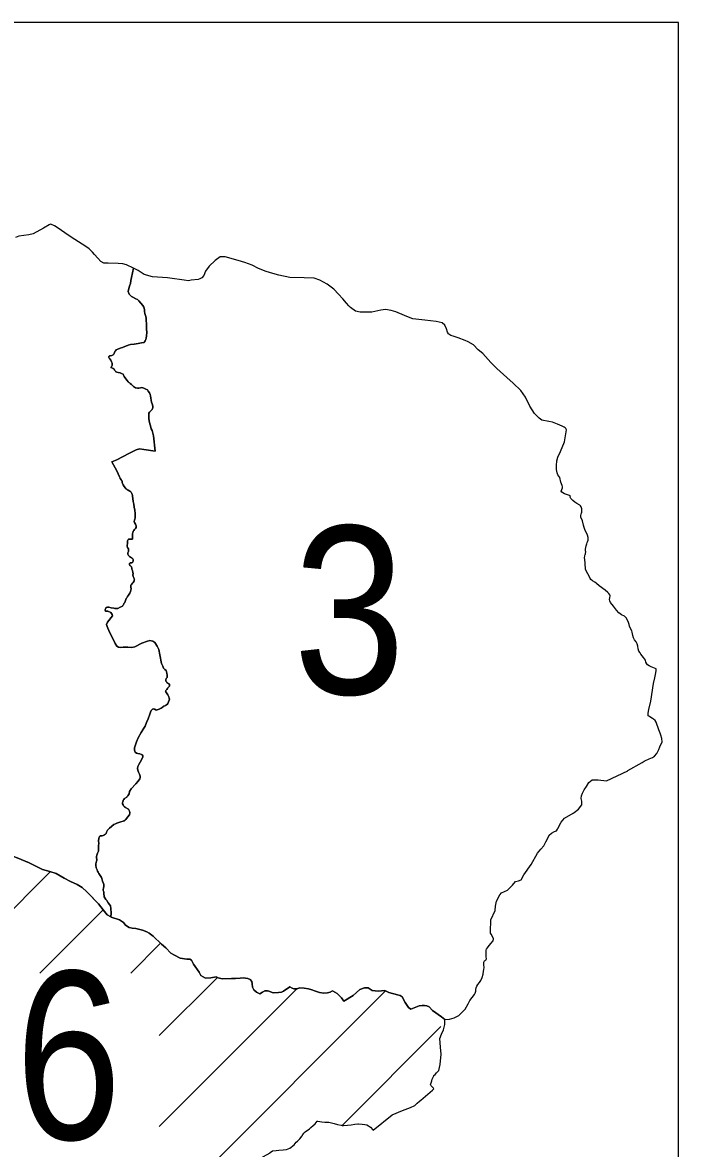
# Model space of a CAD drawing. Header units: metres. Extents: x 545098 to 555652, y 1854398 to 1862642.
# Drawn here: x 554397.9 to 554500, y 1862294.8 to 1862470 of the extents above; entities that cross this region are included whole.
import ezdxf

# ---------------------------------------------------------------- set-up
doc = ezdxf.new("R2010")
doc.units = ezdxf.units.M
doc.header["$LTSCALE"] = 6.8
doc.layers.add('55', color=7, linetype='Continuous', lineweight=13)
doc.layers.add('61', color=7, linetype='Continuous', lineweight=13)

msp = doc.modelspace()

# ---------------------------------------------------------------- linework, layer by layer
at = {"layer": '55'}
for p, q in [((554367.36, 1862303.01), (554402.23, 1862337.88)), ((554400.63, 1862322.14), (554410.48, 1862331.99)), ((554414.77, 1862322.14), (554419.41, 1862326.78)), ((554419.18, 1862312.4), (554428.24, 1862321.46)), ((554396.2, 1862261.14), (554454.42, 1862319.36)), ((554419.18, 1862298.26), (554440.6, 1862319.68)), ((554447.64, 1862298.44), (554463.03, 1862313.83))]:
    msp.add_line(p, q, dxfattribs=at)
at = {"layer": '61'}
msp.add_line((554410.79, 1862378.59), (554410.81, 1862378.44), dxfattribs=at)
msp.add_lwpolyline([(554200, 1862170), (554500, 1862170), (554500, 1862470), (554200, 1862470)], close=True, dxfattribs=at)
for points in [[(554402.05, 1862438.51), (554401.16, 1862438.02), (554399.58, 1862437.14), (554398.91, 1862436.96), (554397.33, 1862436.78), (554396.84, 1862436.57)], [(554410.1, 1862432.82), (554409.64, 1862433.35), (554409.13, 1862433.89), (554408.79, 1862434.29), (554408.28, 1862434.79), (554407.93, 1862435.05), (554407.18, 1862435.5), (554406.05, 1862436.24), (554404.88, 1862437.01), (554403.6, 1862437.91), (554402.87, 1862438.37), (554402.44, 1862438.58), (554402.29, 1862438.64), (554402.05, 1862438.51)], [(554412.79, 1862432.5), (554411.22, 1862432.59), (554410.54, 1862432.58), (554410.1, 1862432.82)], [(554415.2, 1862431.78), (554414.09, 1862432.31), (554413.5, 1862432.46), (554412.79, 1862432.5)], [(554427.88, 1862432.97), (554426.98, 1862432.08), (554426.37, 1862431.34), (554426.12, 1862430.66), (554425.84, 1862430.27), (554425.5, 1862430.13)], [(554448.7, 1862425.93), (554448.31, 1862426.33), (554447.77, 1862427.02), (554447.11, 1862427.73), (554446.38, 1862428.51), (554445.31, 1862429.3), (554444.2, 1862429.9), (554443.31, 1862430.22), (554441.76, 1862430.27), (554439.49, 1862430.33), (554437.8, 1862430.7), (554436.87, 1862430.95), (554435.81, 1862431.28), (554434.62, 1862431.73), (554433.63, 1862432.23), (554432.51, 1862432.65), (554431.46, 1862432.96), (554429.44, 1862433.54), (554428.68, 1862433.54), (554427.88, 1862432.97)], [(554415.2, 1862431.78), (554414.87, 1862430.32), (554414.78, 1862429.89), (554414.72, 1862429.39), (554414.57, 1862428.98), (554414.48, 1862428.63), (554414.37, 1862428.18)], [(554414.37, 1862428.18), (554414.48, 1862428.63), (554414.57, 1862428.98), (554414.72, 1862429.39), (554414.78, 1862429.89), (554414.87, 1862430.32), (554415.2, 1862431.78)], [(554420.47, 1862430.27), (554418.16, 1862430.43), (554416.82, 1862430.79), (554415.91, 1862431.44), (554415.2, 1862431.78)], [(554425.5, 1862430.13), (554425.27, 1862430.04), (554424.16, 1862429.9), (554423.73, 1862429.83), (554423.05, 1862429.9), (554420.86, 1862430.22), (554420.47, 1862430.27)], [(554414.37, 1862428.18), (554414.49, 1862427.75), (554414.87, 1862427.37), (554415.08, 1862427.25), (554415.56, 1862427.04), (554415.81, 1862426.92), (554416.01, 1862426.73), (554416.33, 1862426.33), (554416.62, 1862425.97), (554416.78, 1862425.7), (554416.88, 1862425.37), (554416.91, 1862425.04), (554416.94, 1862424.72), (554417.07, 1862424.43), (554417.13, 1862424.06), (554417.16, 1862423.73), (554417.19, 1862423.04), (554417.21, 1862422.37), (554417.24, 1862421.77), (554417.21, 1862421.27), (554417.15, 1862420.9), (554417.12, 1862420.67), (554417.01, 1862420.46), (554416.91, 1862420.32), (554416.82, 1862420.22)], [(554416.82, 1862420.22), (554416.91, 1862420.32), (554417.01, 1862420.46), (554417.12, 1862420.67), (554417.15, 1862420.9), (554417.21, 1862421.27), (554417.24, 1862421.77), (554417.21, 1862422.37), (554417.19, 1862423.04), (554417.16, 1862423.73), (554417.13, 1862424.06), (554417.07, 1862424.43), (554416.94, 1862424.72), (554416.91, 1862425.04), (554416.88, 1862425.37), (554416.78, 1862425.7), (554416.62, 1862425.97), (554416.33, 1862426.33), (554416.01, 1862426.73), (554415.81, 1862426.92), (554415.56, 1862427.04), (554415.08, 1862427.25), (554414.87, 1862427.37), (554414.49, 1862427.75), (554414.37, 1862428.18)], [(554457.36, 1862424.43), (554456, 1862424.99), (554455.28, 1862425.21), (554454.39, 1862425.34), (554453.67, 1862425.27), (554452.27, 1862424.94), (554451.1, 1862424.94), (554450.46, 1862424.92), (554449.74, 1862425.09), (554448.96, 1862425.65), (554448.7, 1862425.93)], [(554464.23, 1862421.59), (554464.03, 1862421.85), (554463.89, 1862422.34), (554463.66, 1862422.91), (554463.21, 1862423.29), (554462.29, 1862423.5), (554460.51, 1862423.71), (554458.65, 1862423.91), (554457.7, 1862424.29), (554457.36, 1862424.43)], [(554469.54, 1862418.5), (554468.84, 1862419.09), (554468.08, 1862419.85), (554467.29, 1862420.32), (554466.79, 1862420.51), (554465.69, 1862420.97), (554464.95, 1862421.21), (554464.57, 1862421.33), (554464.27, 1862421.53), (554464.23, 1862421.59)], [(554416.82, 1862420.22), (554416.78, 1862420.22), (554416.45, 1862420.17), (554415.9, 1862420.08), (554415.31, 1862419.96), (554414.73, 1862419.89), (554414.34, 1862419.79), (554413.48, 1862419.46), (554413.11, 1862419.34), (554412.74, 1862419.17), (554412.49, 1862419.07), (554412.38, 1862418.93), (554412.29, 1862418.82), (554412.18, 1862418.5)], [(554412.18, 1862418.5), (554412.29, 1862418.82), (554412.38, 1862418.93), (554412.49, 1862419.07), (554412.74, 1862419.17), (554413.11, 1862419.34), (554413.48, 1862419.46), (554414.34, 1862419.79), (554414.73, 1862419.89), (554415.31, 1862419.96), (554415.9, 1862420.08), (554416.45, 1862420.17), (554416.78, 1862420.22), (554416.82, 1862420.22)], [(554412.18, 1862418.5), (554412.13, 1862418.42), (554412.08, 1862418.36), (554412.04, 1862418.3), (554411.92, 1862418.24), (554411.81, 1862418.2), (554411.56, 1862418.16), (554411.47, 1862418.14), (554411.4, 1862418.09), (554411.36, 1862418.05), (554411.34, 1862418.02), (554411.34, 1862417.95), (554411.35, 1862417.87), (554411.4, 1862417.79), (554411.52, 1862417.66), (554411.68, 1862417.46), (554411.72, 1862417.37), (554411.78, 1862417.21), (554411.84, 1862417.01), (554411.86, 1862416.82), (554411.86, 1862416.75), (554411.86, 1862416.66), (554411.81, 1862416.56), (554411.78, 1862416.49), (554411.7, 1862416.41), (554411.65, 1862416.36)], [(554411.65, 1862416.36), (554411.7, 1862416.41), (554411.78, 1862416.49), (554411.81, 1862416.56), (554411.86, 1862416.66), (554411.86, 1862416.75), (554411.86, 1862416.82), (554411.84, 1862417.01), (554411.78, 1862417.21), (554411.72, 1862417.37), (554411.68, 1862417.46), (554411.52, 1862417.66), (554411.4, 1862417.79), (554411.35, 1862417.87), (554411.34, 1862417.95), (554411.34, 1862418.02), (554411.36, 1862418.05), (554411.4, 1862418.09), (554411.47, 1862418.14), (554411.56, 1862418.16), (554411.81, 1862418.2), (554411.92, 1862418.24), (554412.04, 1862418.3), (554412.08, 1862418.36), (554412.13, 1862418.42), (554412.18, 1862418.5)], [(554482.58, 1862406.65), (554482.47, 1862406.82), (554482.35, 1862406.95), (554482.21, 1862407.07), (554481.92, 1862407.23), (554481.16, 1862407.51), (554480.4, 1862407.82), (554479.81, 1862407.94), (554478.73, 1862408.15), (554478.33, 1862408.43), (554477.59, 1862409.2), (554476.88, 1862410.31), (554476.2, 1862411.71), (554475.46, 1862412.78), (554474.26, 1862413.89), (554473.28, 1862414.76), (554471.72, 1862416.2), (554470.77, 1862417.11), (554469.54, 1862418.5)], [(554411.65, 1862416.36), (554411.8, 1862416.3), (554411.94, 1862416.25), (554412.03, 1862416.18), (554412.16, 1862416.06), (554412.24, 1862415.94), (554412.36, 1862415.77), (554412.44, 1862415.68), (554412.58, 1862415.6), (554412.78, 1862415.55), (554413.13, 1862415.51), (554413.33, 1862415.42), (554413.55, 1862415.28), (554413.63, 1862415.12), (554413.74, 1862414.91), (554413.97, 1862414.59), (554414.19, 1862414.31), (554414.34, 1862414.11), (554414.47, 1862413.99), (554414.54, 1862413.94), (554414.68, 1862413.86), (554414.85, 1862413.69), (554414.95, 1862413.57), (554415.16, 1862413.38), (554415.51, 1862413.18), (554415.81, 1862413.1), (554416.03, 1862413.1), (554416.29, 1862413.18), (554416.47, 1862413.22), (554416.77, 1862413.12), (554417.11, 1862412.98), (554417.34, 1862412.84), (554417.48, 1862412.67), (554417.66, 1862412.38), (554417.79, 1862412.14), (554417.85, 1862411.91), (554417.88, 1862411.54), (554417.91, 1862411.27), (554417.99, 1862410.96), (554418.1, 1862410.67), (554418.19, 1862410.32), (554418.2, 1862410.08), (554418.16, 1862409.94), (554418.1, 1862409.82), (554417.92, 1862409.65), (554417.66, 1862409.39), (554417.58, 1862409.22), (554417.56, 1862409.06), (554417.56, 1862408.68), (554417.56, 1862408.37), (554417.66, 1862407.77), (554417.78, 1862407.39), (554417.86, 1862407.06), (554417.95, 1862406.77), (554418.09, 1862406.51)], [(554412.36, 1862415.77), (554412.24, 1862415.94), (554412.16, 1862416.06), (554412.03, 1862416.18), (554411.94, 1862416.25), (554411.8, 1862416.3), (554411.65, 1862416.36)], [(554412.78, 1862415.55), (554412.58, 1862415.6), (554412.44, 1862415.68), (554412.36, 1862415.77)], [(554413.63, 1862415.12), (554413.55, 1862415.28), (554413.33, 1862415.42), (554413.13, 1862415.51), (554412.78, 1862415.55)], [(554414.47, 1862413.99), (554414.34, 1862414.11), (554414.19, 1862414.31), (554413.97, 1862414.59), (554413.74, 1862414.91), (554413.63, 1862415.12)], [(554414.95, 1862413.57), (554414.85, 1862413.69), (554414.68, 1862413.86), (554414.54, 1862413.94), (554414.47, 1862413.99)], [(554415.81, 1862413.1), (554415.51, 1862413.18), (554415.16, 1862413.38), (554414.95, 1862413.57)], [(554417.79, 1862412.14), (554417.66, 1862412.38), (554417.48, 1862412.67), (554417.34, 1862412.84), (554417.11, 1862412.98), (554416.77, 1862413.12), (554416.47, 1862413.22), (554416.29, 1862413.18), (554416.03, 1862413.1), (554415.81, 1862413.1)], [(554417.99, 1862410.96), (554417.91, 1862411.27), (554417.88, 1862411.54), (554417.85, 1862411.91), (554417.79, 1862412.14)], [(554418.1, 1862409.82), (554418.16, 1862409.94), (554418.2, 1862410.08), (554418.19, 1862410.32), (554418.1, 1862410.67), (554417.99, 1862410.96)], [(554417.56, 1862408.68), (554417.56, 1862409.06), (554417.58, 1862409.22)], [(554417.58, 1862409.22), (554417.66, 1862409.39), (554417.92, 1862409.65), (554418.1, 1862409.82)], [(554417.86, 1862407.06), (554417.78, 1862407.39), (554417.66, 1862407.77), (554417.56, 1862408.37), (554417.56, 1862408.68)], [(554418.53, 1862403.32), (554418.31, 1862405.71), (554418.09, 1862406.51), (554417.95, 1862406.77), (554417.86, 1862407.06)], [(554418.09, 1862406.51), (554418.31, 1862405.71), (554418.53, 1862403.32)], [(554483.17, 1862396.35), (554482.86, 1862396.49), (554482.28, 1862396.69), (554481.82, 1862396.96), (554481.75, 1862397.09), (554481.97, 1862397.59), (554481.96, 1862397.77), (554481.92, 1862397.96), (554481.68, 1862398.49), (554481.51, 1862399.2), (554481.23, 1862399.63), (554481.13, 1862399.93), (554481.02, 1862400.46), (554481, 1862401.09), (554481.08, 1862401.8), (554481.23, 1862402.37), (554481.65, 1862403.27), (554482.26, 1862404.75), (554482.58, 1862406.65)], [(554418.53, 1862403.32), (554416.79, 1862403.57), (554416.12, 1862403.66), (554415.6, 1862403.55), (554414.47, 1862402.95), (554412.6, 1862401.97), (554411.82, 1862401.68)], [(554413, 1862399.34), (554412.59, 1862400.27), (554411.82, 1862401.68), (554412.6, 1862401.97), (554414.47, 1862402.95)], [(554414.47, 1862402.95), (554415.6, 1862403.55), (554416.12, 1862403.66), (554416.79, 1862403.57), (554418.53, 1862403.32)], [(554411.82, 1862401.68), (554412.59, 1862400.27), (554413, 1862399.34)], [(554413, 1862399.34), (554413.09, 1862399.11), (554413.12, 1862399.04), (554413.16, 1862399), (554413.24, 1862398.88), (554413.34, 1862398.77), (554413.37, 1862398.72), (554413.4, 1862398.69), (554413.41, 1862398.61), (554413.44, 1862398.47), (554413.48, 1862398.3), (554413.52, 1862398.17), (554413.56, 1862398.06), (554413.72, 1862397.83), (554413.92, 1862397.58), (554414.01, 1862397.48), (554414.12, 1862397.39), (554414.2, 1862397.33), (554414.34, 1862397.25), (554414.63, 1862397.11), (554414.7, 1862397.06), (554414.76, 1862397), (554414.84, 1862396.91), (554414.88, 1862396.82), (554414.93, 1862396.71), (554414.98, 1862396.58), (554415.01, 1862396.46), (554415.03, 1862396.34)], [(554415.03, 1862396.34), (554415.01, 1862396.46), (554414.98, 1862396.58), (554414.93, 1862396.71), (554414.88, 1862396.82), (554414.84, 1862396.91), (554414.76, 1862397), (554414.7, 1862397.06), (554414.63, 1862397.11), (554414.34, 1862397.25), (554414.2, 1862397.33), (554414.12, 1862397.39), (554414.01, 1862397.48), (554413.92, 1862397.58), (554413.72, 1862397.83), (554413.56, 1862398.06), (554413.52, 1862398.17), (554413.48, 1862398.3), (554413.44, 1862398.47), (554413.41, 1862398.61), (554413.4, 1862398.69), (554413.37, 1862398.72), (554413.34, 1862398.77), (554413.24, 1862398.88), (554413.16, 1862399), (554413.12, 1862399.04), (554413.09, 1862399.11), (554413, 1862399.34)], [(554415.03, 1862396.34), (554415.08, 1862395.94), (554415.15, 1862395.49), (554415.23, 1862395.05), (554415.28, 1862394.6), (554415.37, 1862394.16), (554415.45, 1862393.64), (554415.45, 1862393.2), (554415.44, 1862392.92), (554415.41, 1862392.79), (554415.33, 1862392.53), (554415.31, 1862392.41), (554415.31, 1862392.33), (554415.36, 1862392.22), (554415.49, 1862391.95), (554415.53, 1862391.88), (554415.6, 1862391.73), (554415.61, 1862391.59), (554415.6, 1862391.47), (554415.51, 1862391.31), (554415.36, 1862391.13), (554415.26, 1862391), (554415.15, 1862390.86), (554415.11, 1862390.79), (554415.08, 1862390.66), (554415.05, 1862390.48), (554415.04, 1862390.35), (554415.01, 1862390.11), (554415.02, 1862389.92), (554415.03, 1862389.75), (554415.01, 1862389.65), (554414.99, 1862389.62), (554414.94, 1862389.61), (554414.86, 1862389.62), (554414.77, 1862389.63), (554414.65, 1862389.65), (554414.55, 1862389.65), (554414.47, 1862389.63), (554414.41, 1862389.61), (554414.34, 1862389.55), (554414.3, 1862389.48), (554414.25, 1862389.38), (554414.25, 1862389.12), (554414.25, 1862388.91), (554414.22, 1862388.72), (554414.2, 1862388.62), (554414.2, 1862388.55), (554414.2, 1862388.53), (554414.27, 1862388.35), (554414.38, 1862388.13), (554414.39, 1862388.06), (554414.41, 1862387.94), (554414.38, 1862387.73), (554414.31, 1862387.48), (554414.31, 1862387.38), (554414.31, 1862387.29), (554414.34, 1862387.19), (554414.38, 1862387.11), (554414.47, 1862387.03), (554414.47, 1862387.02), (554414.54, 1862386.94), (554414.89, 1862386.74), (554414.97, 1862386.69), (554415.03, 1862386.62), (554415.08, 1862386.56), (554415.11, 1862386.46), (554415.11, 1862386.22), (554415.08, 1862386.11), (554415.05, 1862386.02), (554415.01, 1862385.98), (554414.94, 1862385.95), (554414.72, 1862385.97), (554414.68, 1862385.93), (554414.62, 1862385.89), (554414.58, 1862385.86), (554414.57, 1862385.78), (554414.56, 1862385.7), (554414.57, 1862385.63), (554414.62, 1862385.55), (554414.68, 1862385.48), (554414.7, 1862385.46)], [(554414.7, 1862385.46), (554414.68, 1862385.48), (554414.62, 1862385.55), (554414.57, 1862385.63), (554414.56, 1862385.7), (554414.57, 1862385.78), (554414.58, 1862385.86), (554414.62, 1862385.89), (554414.68, 1862385.93), (554414.72, 1862385.97), (554414.94, 1862385.95), (554415.01, 1862385.98), (554415.05, 1862386.02), (554415.08, 1862386.11), (554415.11, 1862386.22), (554415.11, 1862386.46), (554415.08, 1862386.56), (554415.03, 1862386.62), (554414.97, 1862386.69), (554414.89, 1862386.74), (554414.54, 1862386.94), (554414.47, 1862387.02), (554414.47, 1862387.03), (554414.38, 1862387.11), (554414.34, 1862387.19), (554414.31, 1862387.29), (554414.31, 1862387.38), (554414.31, 1862387.48), (554414.38, 1862387.73), (554414.41, 1862387.94), (554414.39, 1862388.06), (554414.38, 1862388.13), (554414.27, 1862388.35), (554414.2, 1862388.53), (554414.2, 1862388.55), (554414.2, 1862388.62), (554414.22, 1862388.72), (554414.25, 1862388.91), (554414.25, 1862389.12), (554414.25, 1862389.38), (554414.3, 1862389.48), (554414.34, 1862389.55), (554414.41, 1862389.61), (554414.47, 1862389.63), (554414.55, 1862389.65), (554414.65, 1862389.65), (554414.77, 1862389.63), (554414.86, 1862389.62), (554414.94, 1862389.61), (554414.99, 1862389.62), (554415.01, 1862389.65), (554415.03, 1862389.75), (554415.02, 1862389.92), (554415.01, 1862390.11), (554415.04, 1862390.35), (554415.05, 1862390.48), (554415.08, 1862390.66), (554415.11, 1862390.79), (554415.15, 1862390.86), (554415.26, 1862391), (554415.36, 1862391.13), (554415.51, 1862391.31), (554415.6, 1862391.47), (554415.61, 1862391.59), (554415.6, 1862391.73), (554415.53, 1862391.88), (554415.49, 1862391.95), (554415.36, 1862392.22), (554415.31, 1862392.33), (554415.31, 1862392.41), (554415.33, 1862392.53), (554415.41, 1862392.79), (554415.44, 1862392.92), (554415.45, 1862393.2), (554415.45, 1862393.64), (554415.37, 1862394.16), (554415.28, 1862394.6), (554415.23, 1862395.05), (554415.15, 1862395.49), (554415.08, 1862395.94), (554415.03, 1862396.34)], [(554484.89, 1862393.67), (554484.95, 1862393.82), (554484.98, 1862394.08), (554484.97, 1862394.34), (554484.86, 1862394.66), (554484.74, 1862394.81), (554484.62, 1862394.92), (554484.18, 1862395.17), (554483.86, 1862395.39), (554483.58, 1862395.66), (554483.26, 1862395.95), (554483.21, 1862396.05), (554483.16, 1862396.18), (554483.16, 1862396.28), (554483.17, 1862396.35)], [(554484.8, 1862393.03), (554484.8, 1862393.26), (554484.86, 1862393.56), (554484.89, 1862393.67)], [(554485.94, 1862389.89), (554485.86, 1862390.25), (554485.4, 1862391.14), (554485.33, 1862391.43), (554485.24, 1862391.83), (554485.06, 1862392.49), (554484.8, 1862393.03)], [(554485.47, 1862385.91), (554485.4, 1862386.46), (554485.39, 1862386.72), (554485.41, 1862387.06), (554485.47, 1862387.24), (554485.53, 1862387.32), (554485.55, 1862387.41), (554485.59, 1862387.65), (554485.55, 1862387.84), (554485.55, 1862388.08), (554485.62, 1862388.58), (554485.71, 1862388.91), (554485.8, 1862389.12), (554485.86, 1862389.23), (554485.94, 1862389.47), (554485.94, 1862389.66), (554485.94, 1862389.87), (554485.94, 1862389.89)], [(554414.7, 1862385.46), (554414.85, 1862385.31), (554414.88, 1862385.26), (554414.91, 1862385.15), (554414.93, 1862384.97), (554414.95, 1862384.88), (554415.01, 1862384.74), (554415.02, 1862384.67), (554415.06, 1862384.55), (554415.09, 1862384.42), (554415.11, 1862384.29), (554415.1, 1862384.01), (554415.11, 1862383.9), (554415.13, 1862383.8), (554415.24, 1862383.59), (554415.3, 1862383.5), (554415.31, 1862383.43), (554415.33, 1862383.35), (554415.3, 1862383.24), (554415.28, 1862383.12), (554415.24, 1862383.03), (554415.14, 1862382.9), (554415.01, 1862382.77), (554414.87, 1862382.58), (554414.78, 1862382.45), (554414.77, 1862382.33), (554414.77, 1862382.18), (554414.8, 1862381.89), (554414.78, 1862381.69), (554414.73, 1862381.5), (554414.68, 1862381.35), (554414.59, 1862381.23), (554414.38, 1862380.93), (554414.25, 1862380.71), (554414.13, 1862380.52), (554414.05, 1862380.41), (554413.95, 1862380.1), (554413.82, 1862379.79), (554413.67, 1862379.6), (554413.61, 1862379.42), (554413.5, 1862379.29), (554413.45, 1862379.23), (554413.37, 1862379.17), (554413.09, 1862379.03), (554412.75, 1862378.87), (554412.6, 1862378.84), (554412.47, 1862378.83), (554412.27, 1862378.85), (554412.13, 1862378.88), (554411.69, 1862378.97), (554411.34, 1862379.03), (554411.22, 1862379.03), (554411.13, 1862379.03), (554411.01, 1862379.02), (554410.98, 1862379.01), (554410.93, 1862378.99), (554410.9, 1862378.96), (554410.86, 1862378.91), (554410.8, 1862378.78), (554410.78, 1862378.67), (554410.78, 1862378.64), (554410.79, 1862378.59)], [(554410.79, 1862378.59), (554410.78, 1862378.64), (554410.78, 1862378.67), (554410.8, 1862378.78), (554410.86, 1862378.91), (554410.9, 1862378.96), (554410.93, 1862378.99), (554410.98, 1862379.01), (554411.01, 1862379.02), (554411.13, 1862379.03), (554411.22, 1862379.03), (554411.34, 1862379.03), (554411.69, 1862378.97), (554412.13, 1862378.88), (554412.27, 1862378.85), (554412.47, 1862378.83), (554412.6, 1862378.84), (554412.75, 1862378.87), (554413.09, 1862379.03), (554413.37, 1862379.17), (554413.45, 1862379.23), (554413.5, 1862379.29), (554413.61, 1862379.42), (554413.67, 1862379.6), (554413.82, 1862379.79), (554413.95, 1862380.1), (554414.05, 1862380.41), (554414.13, 1862380.52), (554414.25, 1862380.71), (554414.38, 1862380.93), (554414.59, 1862381.23), (554414.68, 1862381.35), (554414.73, 1862381.5), (554414.78, 1862381.69), (554414.8, 1862381.89), (554414.77, 1862382.18), (554414.77, 1862382.33), (554414.78, 1862382.45), (554414.87, 1862382.58), (554415.01, 1862382.77), (554415.14, 1862382.9), (554415.24, 1862383.03), (554415.28, 1862383.12), (554415.3, 1862383.24), (554415.33, 1862383.35), (554415.31, 1862383.43), (554415.3, 1862383.5), (554415.24, 1862383.59), (554415.13, 1862383.8), (554415.11, 1862383.9), (554415.1, 1862384.01), (554415.11, 1862384.29), (554415.09, 1862384.42), (554415.06, 1862384.55), (554415.02, 1862384.67), (554415.01, 1862384.74), (554414.95, 1862384.88), (554414.93, 1862384.97), (554414.91, 1862385.15), (554414.88, 1862385.26), (554414.85, 1862385.31), (554414.7, 1862385.46)], [(554493.16, 1862373.98), (554493, 1862374.29), (554492.89, 1862374.66), (554492.8, 1862375.15), (554492.72, 1862375.38), (554492.49, 1862375.82), (554492.4, 1862376.09), (554492.33, 1862376.38), (554492.22, 1862376.69), (554492.05, 1862377.03), (554491.84, 1862377.39), (554491.58, 1862377.64), (554491.14, 1862377.88), (554490.73, 1862378.19), (554490.33, 1862378.61), (554489.87, 1862379.22), (554489.42, 1862379.78), (554489.3, 1862380.03), (554489.27, 1862380.25), (554489.34, 1862380.48), (554489.36, 1862380.79), (554489.34, 1862380.98), (554489.18, 1862381.17), (554488.98, 1862381.35), (554488.57, 1862381.7), (554487.67, 1862382.38), (554487.26, 1862382.71), (554486.98, 1862382.96), (554486.64, 1862383.16), (554486.38, 1862383.37), (554486.27, 1862383.51), (554486.19, 1862383.68), (554485.89, 1862384.22), (554485.54, 1862384.92), (554485.47, 1862385.91)], [(554411.13, 1862376.72), (554411.34, 1862376.96), (554411.73, 1862377.43), (554411.91, 1862377.71), (554411.88, 1862377.92), (554411.65, 1862378.22), (554411.2, 1862378.41), (554410.81, 1862378.44), (554410.79, 1862378.59)], [(554410.81, 1862378.44), (554411.2, 1862378.41), (554411.65, 1862378.22), (554411.88, 1862377.92), (554411.91, 1862377.71), (554411.73, 1862377.43), (554411.34, 1862376.96), (554411.13, 1862376.72)], [(554411.13, 1862376.72), (554410.98, 1862376.37), (554411.06, 1862376.06), (554411.46, 1862375.18), (554411.88, 1862374.36), (554412.33, 1862373.39), (554412.6, 1862372.98), (554412.87, 1862372.81), (554413.18, 1862372.76), (554413.59, 1862372.84), (554414.31, 1862372.81), (554414.93, 1862372.77), (554415.41, 1862372.88), (554416.49, 1862373.44), (554417.36, 1862373.75), (554417.73, 1862373.85), (554418.17, 1862373.76), (554418.5, 1862373.53), (554418.88, 1862372.97), (554419.1, 1862372.48), (554419.26, 1862371.63), (554419.55, 1862370.28), (554419.74, 1862369.88), (554419.87, 1862369.55), (554420.06, 1862369.37), (554420.29, 1862369.19)], [(554420.29, 1862369.19), (554420.06, 1862369.37), (554419.87, 1862369.55), (554419.74, 1862369.88), (554419.55, 1862370.28), (554419.26, 1862371.63), (554419.1, 1862372.48), (554418.88, 1862372.97), (554418.5, 1862373.53), (554418.17, 1862373.76), (554417.73, 1862373.85), (554417.36, 1862373.75), (554416.49, 1862373.44), (554415.41, 1862372.88), (554414.93, 1862372.77), (554414.31, 1862372.81), (554413.59, 1862372.84), (554413.18, 1862372.76), (554412.87, 1862372.81), (554412.6, 1862372.98), (554412.33, 1862373.39), (554411.88, 1862374.36), (554411.46, 1862375.18), (554411.06, 1862376.06), (554410.98, 1862376.37), (554411.13, 1862376.72)], [(554497.47, 1862358.1), (554497.41, 1862358.63), (554497.27, 1862359.15), (554497.16, 1862359.45), (554496.95, 1862359.98), (554496.53, 1862361.15), (554496.36, 1862361.41), (554496.12, 1862361.62), (554495.97, 1862361.75), (554495.72, 1862361.91), (554495.48, 1862362.06), (554495.26, 1862362.16), (554495.26, 1862362.57), (554495.37, 1862363.11), (554495.68, 1862364.44), (554496.09, 1862367.2), (554496.33, 1862368.08), (554496.49, 1862368.86), (554496.53, 1862369.22), (554496.52, 1862369.48), (554495.76, 1862369.76), (554495.43, 1862369.91), (554495.2, 1862370.08), (554495.05, 1862370.25), (554494.91, 1862370.48), (554494.85, 1862370.8), (554494.72, 1862371.01), (554494.55, 1862371.21), (554494.16, 1862371.74), (554494.02, 1862371.93), (554493.83, 1862372.23), (554493.75, 1862372.55), (554493.68, 1862373.01), (554493.58, 1862373.36), (554493.43, 1862373.67), (554493.16, 1862373.98)], [(554420.29, 1862369.19), (554420.39, 1862368.76), (554420.4, 1862368.49), (554420.43, 1862368.13)], [(554420.43, 1862368.13), (554420.4, 1862368.49), (554420.39, 1862368.76), (554420.29, 1862369.19)], [(554420.43, 1862368.13), (554420.34, 1862368.01), (554420.29, 1862367.95), (554420.2, 1862367.75), (554420.19, 1862367.63), (554420.23, 1862367.52), (554420.32, 1862367.44), (554420.36, 1862367.33), (554420.5, 1862367.23), (554420.58, 1862367.17), (554420.63, 1862367.15), (554420.74, 1862367.11), (554420.77, 1862367.08), (554420.78, 1862367.02), (554420.78, 1862366.85), (554420.77, 1862366.77), (554420.72, 1862366.71), (554420.67, 1862366.64)], [(554420.23, 1862367.52), (554420.19, 1862367.63), (554420.2, 1862367.75), (554420.29, 1862367.95), (554420.34, 1862368.01), (554420.43, 1862368.13)], [(554420.63, 1862367.15), (554420.58, 1862367.17), (554420.5, 1862367.23), (554420.36, 1862367.33), (554420.32, 1862367.44), (554420.23, 1862367.52)], [(554420.77, 1862367.08), (554420.74, 1862367.11), (554420.63, 1862367.15)], [(554420.72, 1862366.71), (554420.77, 1862366.77), (554420.78, 1862366.85), (554420.78, 1862367.02), (554420.77, 1862367.08)], [(554420.67, 1862366.64), (554420.58, 1862366.55), (554420.54, 1862366.48), (554420.48, 1862366.39), (554420.38, 1862366.27), (554420.19, 1862366.07), (554420.18, 1862365.99), (554420.19, 1862365.87), (554420.33, 1862365.73), (554420.4, 1862365.59), (554420.54, 1862365.44), (554420.6, 1862365.32), (554420.67, 1862365.08), (554420.72, 1862364.88), (554420.77, 1862364.72), (554420.72, 1862364.56), (554420.65, 1862364.35), (554420.54, 1862364.07), (554420.41, 1862363.92), (554420.32, 1862363.85), (554420.15, 1862363.73), (554419.9, 1862363.63), (554419.66, 1862363.47), (554419.47, 1862363.32), (554419.18, 1862363.17), (554418.69, 1862363.04)], [(554420.19, 1862365.87), (554420.18, 1862365.99), (554420.19, 1862366.07), (554420.38, 1862366.27)], [(554420.72, 1862364.56), (554420.77, 1862364.72), (554420.72, 1862364.88), (554420.67, 1862365.08), (554420.6, 1862365.32), (554420.54, 1862365.44), (554420.4, 1862365.59), (554420.33, 1862365.73), (554420.19, 1862365.87)], [(554420.38, 1862366.27), (554420.48, 1862366.39), (554420.54, 1862366.48), (554420.58, 1862366.55), (554420.67, 1862366.64), (554420.72, 1862366.71)], [(554419.47, 1862363.32), (554419.66, 1862363.47), (554419.9, 1862363.63), (554420.15, 1862363.73), (554420.32, 1862363.85)], [(554420.32, 1862363.85), (554420.41, 1862363.92), (554420.54, 1862364.07), (554420.65, 1862364.35), (554420.72, 1862364.56)], [(554418.69, 1862363.04), (554418.52, 1862363.17), (554418.42, 1862363.19), (554418.33, 1862363.22), (554418.2, 1862363.2), (554418.12, 1862363.16), (554418.07, 1862363.11), (554418, 1862363.05), (554417.95, 1862362.98), (554417.92, 1862362.9), (554417.88, 1862362.85), (554417.75, 1862362.39), (554417.45, 1862361.67), (554417.22, 1862361.09), (554416.98, 1862360.54), (554416.71, 1862360.09), (554416.62, 1862359.98)], [(554417.45, 1862361.67), (554417.75, 1862362.39), (554417.88, 1862362.85), (554417.92, 1862362.9), (554417.95, 1862362.98)], [(554417.95, 1862362.98), (554418, 1862363.05), (554418.07, 1862363.11), (554418.12, 1862363.16), (554418.2, 1862363.2)], [(554418.2, 1862363.2), (554418.33, 1862363.22), (554418.42, 1862363.19), (554418.52, 1862363.17), (554418.69, 1862363.04)], [(554418.69, 1862363.04), (554419.18, 1862363.17), (554419.47, 1862363.32)], [(554416.62, 1862359.98), (554416.71, 1862360.09), (554416.98, 1862360.54), (554417.22, 1862361.09), (554417.45, 1862361.67)], [(554416.62, 1862359.98), (554416.37, 1862359.56), (554415.93, 1862358.75), (554415.66, 1862358.11), (554415.35, 1862357.19), (554415.34, 1862356.82), (554415.46, 1862356.5), (554415.64, 1862356.36), (554415.84, 1862356.28), (554416.15, 1862356.23), (554416.44, 1862356.14), (554416.55, 1862356.07), (554416.64, 1862355.93), (554416.64, 1862355.76), (554416.42, 1862355.32), (554416.01, 1862354.6), (554415.84, 1862354.25), (554415.8, 1862353.97), (554415.85, 1862353.7), (554415.98, 1862353.37), (554416.14, 1862353.06), (554416.24, 1862352.78), (554416.24, 1862352.58), (554416.15, 1862352.33), (554415.93, 1862352), (554415.53, 1862351.59), (554414.82, 1862350.8), (554414.58, 1862350.36), (554414.49, 1862350.04), (554414.3, 1862349.71), (554414.22, 1862349.58), (554414.13, 1862349.49), (554413.77, 1862349.27), (554413.67, 1862349.14), (554413.58, 1862349.01), (554413.55, 1862348.9), (554413.5, 1862348.79), (554413.48, 1862348.68), (554413.47, 1862348.57), (554413.48, 1862348.46), (554413.55, 1862348.3), (554413.61, 1862348.17), (554413.67, 1862348.09), (554413.8, 1862347.97), (554413.94, 1862347.87), (554414.28, 1862347.7)], [(554415.35, 1862357.19), (554415.66, 1862358.11), (554415.93, 1862358.75), (554416.37, 1862359.56), (554416.62, 1862359.98)], [(554415.46, 1862356.5), (554415.34, 1862356.82), (554415.35, 1862357.19)], [(554495.45, 1862355.47), (554495.93, 1862355.69), (554496.26, 1862355.89), (554496.65, 1862356.3), (554496.93, 1862356.91), (554497.09, 1862357.34), (554497.47, 1862358.1)], [(554415.84, 1862356.28), (554415.64, 1862356.36), (554415.46, 1862356.5)], [(554415.85, 1862353.7), (554415.8, 1862353.97), (554415.84, 1862354.25), (554416.01, 1862354.6), (554416.42, 1862355.32)], [(554416.42, 1862355.32), (554416.64, 1862355.76), (554416.64, 1862355.93), (554416.55, 1862356.07), (554416.44, 1862356.14), (554416.15, 1862356.23), (554415.84, 1862356.28)], [(554492.13, 1862353.62), (554494.35, 1862354.91), (554494.48, 1862354.98), (554494.67, 1862355.08), (554494.78, 1862355.14), (554495.45, 1862355.47)], [(554416.24, 1862352.78), (554416.14, 1862353.06), (554415.98, 1862353.37), (554415.85, 1862353.7)], [(554483.74, 1862347.11), (554484.45, 1862347.63), (554484.97, 1862348.3), (554484.95, 1862348.86), (554484.87, 1862349.28), (554484.92, 1862349.72), (554485.04, 1862350.14), (554485.33, 1862350.62), (554485.67, 1862351.18), (554486.07, 1862351.77), (554486.59, 1862352.18), (554487.52, 1862352.2), (554488.82, 1862352.03), (554492.12, 1862353.6), (554492.13, 1862353.62)], [(554414.49, 1862350.04), (554414.58, 1862350.36), (554414.82, 1862350.8), (554415.53, 1862351.59), (554415.93, 1862352)], [(554415.93, 1862352), (554416.15, 1862352.33), (554416.24, 1862352.58), (554416.24, 1862352.78)], [(554413.77, 1862349.27), (554414.13, 1862349.49), (554414.22, 1862349.58), (554414.3, 1862349.71), (554414.49, 1862350.04)], [(554413.47, 1862348.57), (554413.48, 1862348.68), (554413.5, 1862348.79), (554413.55, 1862348.9), (554413.58, 1862349.01), (554413.67, 1862349.14), (554413.77, 1862349.27)], [(554413.94, 1862347.87), (554413.8, 1862347.97), (554413.67, 1862348.09), (554413.61, 1862348.17), (554413.55, 1862348.3), (554413.48, 1862348.46), (554413.47, 1862348.57)], [(554414.27, 1862346.4), (554414.54, 1862346.73), (554414.58, 1862346.86), (554414.61, 1862346.96), (554414.59, 1862347.13), (554414.55, 1862347.32), (554414.51, 1862347.44), (554414.47, 1862347.54), (554414.38, 1862347.62), (554414.28, 1862347.7), (554413.94, 1862347.87)], [(554414.28, 1862347.7), (554414.38, 1862347.62), (554414.47, 1862347.54), (554414.51, 1862347.44), (554414.55, 1862347.32), (554414.59, 1862347.13), (554414.61, 1862346.96), (554414.58, 1862346.86), (554414.54, 1862346.73), (554414.27, 1862346.4), (554413.97, 1862346.03), (554413.9, 1862345.96), (554413.86, 1862345.91)], [(554413.86, 1862345.91), (554413.9, 1862345.96), (554413.97, 1862346.03), (554414.27, 1862346.4)], [(554481.16, 1862344.52), (554481.22, 1862344.62), (554481.75, 1862345.61), (554482.28, 1862346.24), (554483.61, 1862347.02), (554483.74, 1862347.11)], [(554398.74, 1862339.38), (554398.7, 1862339.41), (554397.36, 1862339.96), (554396.25, 1862340.37), (554395.99, 1862340.39), (554395.12, 1862340.07), (554394.56, 1862340.13), (554394, 1862340.71), (554393.4, 1862341.29), (554392.82, 1862341.44), (554392.19, 1862341.28), (554391.28, 1862341.86), (554390.68, 1862342.01), (554390.06, 1862342.13), (554389.42, 1862342.54), (554388.72, 1862342.93), (554388.02, 1862343.35), (554387.07, 1862343.62), (554386.36, 1862344.08), (554385.88, 1862344.28), (554385.2, 1862344.53), (554384.5, 1862345), (554383.64, 1862345.28), (554383.03, 1862345.59)], [(554413.86, 1862345.91), (554413.77, 1862345.82), (554413.69, 1862345.79), (554413.56, 1862345.75), (554413.21, 1862345.64), (554412.6, 1862345.47), (554412.36, 1862345.36), (554412.12, 1862345.24), (554411.46, 1862344.69), (554411.28, 1862344.52), (554411.16, 1862344.36), (554410.98, 1862344.05), (554410.91, 1862343.86), (554410.81, 1862343.72), (554410.62, 1862343.62), (554410.6, 1862343.6), (554410.32, 1862343.5), (554410.23, 1862343.49), (554410.1, 1862343.48), (554409.99, 1862343.47)], [(554410.23, 1862343.49), (554410.32, 1862343.5), (554410.6, 1862343.6), (554410.62, 1862343.62), (554410.81, 1862343.72), (554410.91, 1862343.86), (554410.98, 1862344.05), (554411.16, 1862344.36), (554411.28, 1862344.52)], [(554411.28, 1862344.52), (554411.46, 1862344.69), (554412.12, 1862345.24)], [(554412.12, 1862345.24), (554412.36, 1862345.36), (554412.6, 1862345.47), (554413.21, 1862345.64), (554413.56, 1862345.75)], [(554413.56, 1862345.75), (554413.69, 1862345.79), (554413.77, 1862345.82), (554413.86, 1862345.91)], [(554480.72, 1862344.13), (554481, 1862344.28), (554481.16, 1862344.52)], [(554409.99, 1862343.47), (554409.94, 1862343.43), (554409.9, 1862343.38), (554409.89, 1862343.32), (554409.84, 1862343.26), (554409.81, 1862343.04), (554409.76, 1862342.69), (554409.77, 1862342.28), (554409.76, 1862341.97), (554409.72, 1862341.7), (554409.72, 1862341.32), (554409.72, 1862341.17), (554409.72, 1862341.07), (554409.67, 1862340.98), (554409.58, 1862340.8), (554409.51, 1862340.63), (554409.47, 1862340.49), (554409.45, 1862340.27), (554409.43, 1862340.12), (554409.47, 1862339.77), (554409.47, 1862339.69), (554409.45, 1862339.55), (554409.32, 1862339.14), (554409.3, 1862338.96), (554409.31, 1862338.82), (554409.36, 1862338.6), (554409.38, 1862338.51), (554409.51, 1862338.18), (554409.6, 1862337.96), (554409.67, 1862337.81), (554409.77, 1862337.61), (554409.89, 1862337.45), (554410.1, 1862337.14), (554410.19, 1862336.99), (554410.25, 1862336.85), (554410.36, 1862336.41), (554410.5, 1862336.07), (554410.54, 1862335.91), (554410.56, 1862335.8), (554410.54, 1862335.6), (554410.51, 1862335.35), (554410.48, 1862335.15), (554410.48, 1862334.97)], [(554409.58, 1862340.8), (554409.67, 1862340.98), (554409.72, 1862341.07), (554409.72, 1862341.17), (554409.72, 1862341.32), (554409.72, 1862341.7), (554409.76, 1862341.97), (554409.77, 1862342.28), (554409.76, 1862342.69)], [(554409.76, 1862342.69), (554409.81, 1862343.04), (554409.84, 1862343.26), (554409.89, 1862343.32), (554409.9, 1862343.38), (554409.94, 1862343.43), (554409.99, 1862343.47)], [(554409.99, 1862343.47), (554410.1, 1862343.48), (554410.23, 1862343.49)], [(554478.04, 1862340.81), (554478.58, 1862341.43), (554479.03, 1862341.91), (554479.36, 1862342.54), (554479.85, 1862343.55), (554479.89, 1862343.58)], [(554479.89, 1862343.58), (554480.24, 1862343.89), (554480.72, 1862344.13)], [(554392.19, 1862341.28), (554392.82, 1862341.44), (554393.4, 1862341.29), (554394, 1862340.71), (554394.56, 1862340.13), (554395.12, 1862340.07), (554395.99, 1862340.39), (554396.25, 1862340.37), (554397.36, 1862339.96), (554398.7, 1862339.41), (554398.74, 1862339.38)], [(554409.47, 1862340.49), (554409.51, 1862340.63), (554409.58, 1862340.8)], [(554471.48, 1862331.86), (554471.5, 1862332.56), (554471.66, 1862333.33), (554472.17, 1862334.3), (554472.45, 1862334.6), (554473.38, 1862335.03), (554474.15, 1862335.82), (554474.65, 1862336.36), (554475.08, 1862336.47), (554475.54, 1862336.66), (554475.95, 1862337.43), (554477.08, 1862339.01), (554478.04, 1862340.81)], [(554398.74, 1862339.38), (554401.01, 1862338.25), (554402.14, 1862337.91), (554403.16, 1862337.6), (554404.4, 1862336.89), (554405.38, 1862336.4), (554406.44, 1862335.92), (554407.2, 1862335.44), (554407.93, 1862334.75), (554408.23, 1862334.45), (554409.72, 1862332.92)], [(554411.68, 1862330.86), (554411.06, 1862331.17), (554410.48, 1862331.99), (554409.72, 1862332.92), (554407.93, 1862334.75), (554407.2, 1862335.44), (554406.44, 1862335.92), (554405.38, 1862336.4), (554404.4, 1862336.89), (554403.16, 1862337.6), (554402.14, 1862337.91), (554401.01, 1862338.25), (554398.74, 1862339.38)], [(554409.51, 1862338.18), (554409.38, 1862338.51), (554409.36, 1862338.6), (554409.31, 1862338.82), (554409.3, 1862338.96), (554409.32, 1862339.14), (554409.45, 1862339.55)], [(554409.45, 1862339.55), (554409.47, 1862339.69), (554409.47, 1862339.77), (554409.43, 1862340.12), (554409.45, 1862340.27), (554409.47, 1862340.49)], [(554409.67, 1862337.81), (554409.6, 1862337.96), (554409.51, 1862338.18)], [(554409.89, 1862337.45), (554409.77, 1862337.61), (554409.67, 1862337.81)], [(554410.19, 1862336.99), (554410.1, 1862337.14), (554409.89, 1862337.45)], [(554410.5, 1862336.07), (554410.36, 1862336.41), (554410.25, 1862336.85), (554410.19, 1862336.99)], [(554410.48, 1862334.97), (554410.48, 1862335.15), (554410.51, 1862335.35), (554410.54, 1862335.6), (554410.56, 1862335.8)], [(554410.56, 1862335.8), (554410.54, 1862335.91), (554410.5, 1862336.07)], [(554410.48, 1862334.97), (554410.54, 1862334.75), (554410.57, 1862334.55), (554410.57, 1862334.45), (554410.58, 1862334.38), (554410.6, 1862334.22), (554410.62, 1862334.07), (554410.64, 1862334), (554410.7, 1862333.86), (554410.87, 1862333.59), (554411.04, 1862333.41), (554411.26, 1862333.08), (554411.47, 1862332.79), (554411.58, 1862332.59)], [(554410.57, 1862334.55), (554410.54, 1862334.75), (554410.48, 1862334.97)], [(554410.58, 1862334.38), (554410.57, 1862334.45), (554410.57, 1862334.55)], [(554410.87, 1862333.59), (554410.7, 1862333.86), (554410.64, 1862334), (554410.62, 1862334.07), (554410.6, 1862334.22), (554410.58, 1862334.38)], [(554409.72, 1862332.92), (554410.48, 1862331.99), (554411.06, 1862331.17), (554411.68, 1862330.86)], [(554411.68, 1862330.86), (554411.69, 1862331.46), (554411.66, 1862332.17), (554411.58, 1862332.59), (554411.47, 1862332.79), (554411.26, 1862333.08), (554411.04, 1862333.41), (554410.87, 1862333.59)], [(554411.58, 1862332.59), (554411.66, 1862332.17), (554411.69, 1862331.46), (554411.68, 1862330.86), (554411.7, 1862330.83), (554412.99, 1862330.43), (554413.65, 1862329.98)], [(554414.97, 1862329.1), (554414.49, 1862329.21), (554413.96, 1862329.6), (554413.65, 1862329.98), (554412.99, 1862330.43), (554411.7, 1862330.83), (554411.68, 1862330.86)], [(554470.74, 1862328.56), (554470.77, 1862330.4), (554471.48, 1862331.86)], [(554413.65, 1862329.98), (554413.96, 1862329.6), (554414.49, 1862329.21), (554414.97, 1862329.1), (554415.56, 1862329.04)], [(554417.27, 1862328.56), (554416.58, 1862328.82), (554415.56, 1862329.04), (554414.97, 1862329.1)], [(554415.56, 1862329.04), (554416.58, 1862328.82), (554417.27, 1862328.56), (554417.63, 1862328.34), (554418.22, 1862327.86)], [(554420.99, 1862325.25), (554420.19, 1862326.06), (554419.55, 1862326.65), (554418.22, 1862327.86), (554417.63, 1862328.34), (554417.27, 1862328.56)], [(554470.86, 1862328.18), (554470.76, 1862328.34), (554470.74, 1862328.56)], [(554418.22, 1862327.86), (554419.55, 1862326.65), (554420.19, 1862326.06), (554420.99, 1862325.25), (554421.55, 1862324.91), (554422.47, 1862324.44)], [(554466.79, 1862316.5), (554467.25, 1862317.36), (554467.55, 1862317.89), (554468.23, 1862318.79), (554468.34, 1862319.03), (554468.44, 1862319.3), (554468.47, 1862319.6), (554468.52, 1862319.84), (554468.6, 1862320.09), (554468.75, 1862320.37), (554469.04, 1862320.68), (554469.25, 1862320.99), (554469.47, 1862321.46), (554469.6, 1862321.94), (554469.64, 1862322.44), (554469.71, 1862322.68), (554469.76, 1862322.99), (554469.68, 1862323.41), (554469.68, 1862323.66), (554469.69, 1862323.85), (554469.79, 1862324.02), (554469.84, 1862324.07), (554470.02, 1862324.18), (554470.07, 1862324.26), (554470.1, 1862324.37), (554470.07, 1862324.64), (554470.07, 1862325.01), (554470.07, 1862325.65), (554470.09, 1862325.76), (554470.13, 1862325.85), (554470.26, 1862326.06), (554470.54, 1862326.43), (554470.86, 1862326.8)], [(554471.2, 1862327.48), (554471.03, 1862327.81), (554470.86, 1862328.18)], [(554470.86, 1862326.8), (554471.11, 1862327.08), (554471.15, 1862327.17), (554471.17, 1862327.26), (554471.21, 1862327.37), (554471.2, 1862327.48)], [(554423.47, 1862324.28), (554422.47, 1862324.44), (554421.55, 1862324.91), (554420.99, 1862325.25)], [(554422.47, 1862324.44), (554423.47, 1862324.28), (554423.97, 1862324.28)], [(554426.39, 1862321.32), (554425.68, 1862321.76), (554425.38, 1862322.26), (554424.54, 1862323.54), (554424.21, 1862324.14), (554423.97, 1862324.28), (554423.47, 1862324.28)], [(554423.97, 1862324.28), (554424.21, 1862324.14), (554424.54, 1862323.54), (554425.38, 1862322.26), (554425.68, 1862321.76), (554426.39, 1862321.32)], [(554426.39, 1862321.32), (554427.2, 1862321.37), (554428.04, 1862321.55)], [(554428.04, 1862321.55), (554427.2, 1862321.37), (554426.39, 1862321.32)], [(554428.04, 1862321.55), (554428.38, 1862321.39), (554428.99, 1862321.26), (554430.41, 1862321.31), (554431.05, 1862321.27), (554431.78, 1862321.35), (554432.27, 1862321.4), (554432.96, 1862321.31), (554433.32, 1862321.12), (554433.59, 1862320.83), (554433.67, 1862320.48), (554433.69, 1862319.95), (554433.9, 1862319.53), (554434.34, 1862319.16), (554434.85, 1862318.89), (554435.27, 1862319.16), (554435.63, 1862319.35), (554436.02, 1862319.37), (554436.27, 1862319.3), (554436.91, 1862319.07), (554437.73, 1862319.11), (554438.19, 1862319.15), (554438.51, 1862319.3), (554439.5, 1862319.98)], [(554439.5, 1862319.98), (554438.51, 1862319.3), (554438.19, 1862319.15), (554437.73, 1862319.11), (554436.91, 1862319.07), (554436.27, 1862319.3), (554436.02, 1862319.37), (554435.63, 1862319.35), (554435.27, 1862319.16), (554434.85, 1862318.89), (554434.34, 1862319.16), (554433.9, 1862319.53), (554433.69, 1862319.95), (554433.67, 1862320.48), (554433.59, 1862320.83), (554433.32, 1862321.12), (554432.96, 1862321.31), (554432.27, 1862321.4), (554431.78, 1862321.35), (554431.05, 1862321.27), (554430.41, 1862321.31), (554428.99, 1862321.26), (554428.38, 1862321.39), (554428.04, 1862321.55)], [(554439.5, 1862319.98), (554439.9, 1862319.78), (554440.15, 1862319.68), (554440.63, 1862319.68), (554441.04, 1862319.84), (554441.76, 1862319.78), (554442.41, 1862319.69), (554442.93, 1862319.55), (554443.5, 1862319.3), (554444.11, 1862319.11), (554444.79, 1862319.02), (554445.35, 1862319.05), (554445.81, 1862319.17), (554446.15, 1862319.39), (554446.87, 1862318.95), (554447.53, 1862318.3), (554447.91, 1862317.77), (554449.36, 1862318.63), (554450.41, 1862319.6), (554451.13, 1862319.86), (554451.71, 1862319.84), (554452.33, 1862319.42), (554453.26, 1862319.32), (554454.28, 1862319.43), (554454.94, 1862319.1), (554456.29, 1862318.77), (554456.61, 1862318.65)], [(554456.61, 1862318.65), (554456.29, 1862318.77), (554454.94, 1862319.1), (554454.28, 1862319.43), (554453.26, 1862319.32), (554452.33, 1862319.42), (554451.71, 1862319.84), (554451.13, 1862319.86), (554450.41, 1862319.6), (554449.36, 1862318.63), (554447.91, 1862317.77), (554447.53, 1862318.3), (554446.87, 1862318.95), (554446.15, 1862319.39), (554445.81, 1862319.17), (554445.35, 1862319.05), (554444.79, 1862319.02), (554444.11, 1862319.11), (554443.5, 1862319.3), (554442.93, 1862319.55), (554442.41, 1862319.69), (554441.76, 1862319.78), (554441.04, 1862319.84), (554440.63, 1862319.68), (554440.15, 1862319.68), (554439.9, 1862319.78), (554439.5, 1862319.98)], [(554456.61, 1862318.65), (554456.69, 1862318.63), (554456.97, 1862318.43), (554457.44, 1862317.55), (554458, 1862316.79), (554458.36, 1862316.54), (554459.64, 1862317.02), (554460.09, 1862317.09), (554460.48, 1862317.07), (554460.83, 1862317.03), (554461.2, 1862316.89), (554461.74, 1862316.33), (554463.11, 1862315.31), (554463.62, 1862314.92)], [(554463.62, 1862314.92), (554463.11, 1862315.31), (554461.74, 1862316.33), (554461.2, 1862316.89), (554460.83, 1862317.03), (554460.48, 1862317.07), (554460.09, 1862317.09), (554459.64, 1862317.02), (554458.36, 1862316.54), (554458, 1862316.79), (554457.44, 1862317.55), (554456.97, 1862318.43), (554456.69, 1862318.63), (554456.61, 1862318.65)], [(554463.62, 1862314.92), (554464.34, 1862314.94), (554465.09, 1862315.18), (554465.81, 1862315.54), (554466.79, 1862316.5)], [(554461.9, 1862306.19), (554462.11, 1862306.35), (554462.35, 1862306.59), (554462.69, 1862307), (554462.92, 1862307.93), (554463.09, 1862309.51), (554462.95, 1862310.6), (554462.86, 1862311.96), (554463.11, 1862312.65), (554463.45, 1862313.3), (554463.61, 1862314.12), (554463.62, 1862314.92)], [(554461.93, 1862304.13), (554461.86, 1862304.24), (554461.73, 1862304.4), (554461.52, 1862304.6), (554461.45, 1862304.68), (554461.42, 1862304.75), (554461.42, 1862304.81), (554461.44, 1862304.89), (554461.5, 1862305.08), (554461.62, 1862305.37), (554461.69, 1862305.61), (554461.9, 1862306.16), (554461.9, 1862306.19)], [(554452.5, 1862297.67), (554455.44, 1862300.08), (554457.04, 1862300.73), (554458.27, 1862301.24), (554458.96, 1862301.53), (554459.33, 1862301.91), (554459.67, 1862302.2), (554459.9, 1862302.38), (554461.74, 1862303.9), (554461.93, 1862304.13)], [(554440.19, 1862295.43), (554440.51, 1862295.81), (554440.7, 1862295.97), (554441.08, 1862296.34), (554441.27, 1862296.58), (554441.39, 1862296.74), (554441.46, 1862296.86), (554441.49, 1862296.95), (554441.6, 1862297.08), (554441.71, 1862297.22), (554441.91, 1862297.43), (554442.13, 1862297.58), (554442.37, 1862297.75), (554442.57, 1862297.92), (554442.79, 1862298.1), (554443.12, 1862298.43), (554443.44, 1862298.69), (554443.62, 1862298.91), (554443.78, 1862299.1), (554443.87, 1862299.08)], [(554443.87, 1862299.08), (554444.17, 1862299.03), (554444.51, 1862298.99), (554444.98, 1862298.94), (554445.57, 1862298.92), (554446.01, 1862298.85), (554446.42, 1862298.71), (554446.91, 1862298.57)], [(554446.91, 1862298.57), (554447.48, 1862298.47), (554447.68, 1862298.43), (554447.87, 1862298.43), (554448.48, 1862298.48), (554449.07, 1862298.54), (554449.62, 1862298.64), (554450.1, 1862298.67)], [(554450.1, 1862298.67), (554450.21, 1862298.68), (554450.75, 1862298.65), (554451.19, 1862298.58), (554451.48, 1862298.52), (554451.77, 1862298.35), (554452.08, 1862298.16), (554452.44, 1862297.77), (554452.5, 1862297.67)], [(554433.5, 1862291.78), (554433.8, 1862292.31), (554434.5, 1862293.02), (554435.41, 1862293.61), (554436.43, 1862294.16), (554436.47, 1862294.22), (554436.79, 1862294.46), (554437.37, 1862294.55), (554437.82, 1862294.56), (554438.46, 1862294.63), (554438.99, 1862294.71), (554439.49, 1862294.88), (554440.19, 1862295.43)]]:
    msp.add_lwpolyline(points, dxfattribs=at)

# ---------------------------------------------------------------- texts
for s, width, p in [('3', 0.9, (554440.02, 1862365.53)), ('6', 0.85, (554396.8, 1862296.27))]:
    msp.add_text(s, height=26.12, dxfattribs=dict(at, width=width)).set_placement(p)

doc.saveas('drawing.dxf')
